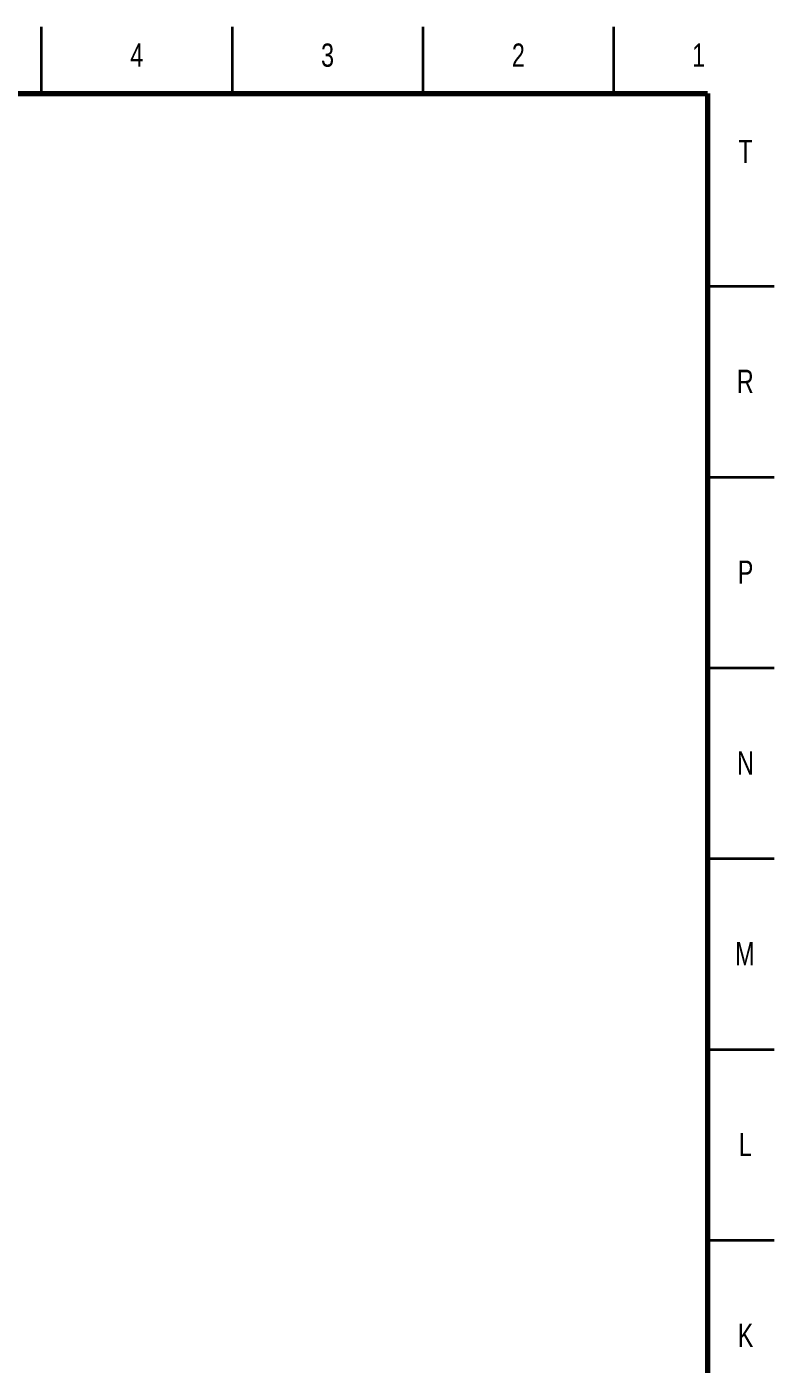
# Model space of a CAD drawing. Header units: millimetres. Extents: x -48 to 1187, y 2 to 839.
# Drawn here: x 990.6 to 1186.5, y 488 to 838.5 of the extents above; entities that cross this region are included whole.
import ezdxf

# ---------------------------------------------------------------- set-up
doc = ezdxf.new("R2010")
doc.units = ezdxf.units.MM
doc.styles.add('SLDTEXTSTYLE0', font='TXT', dxfattribs={"width": 0.75})

msp = doc.modelspace()

# ---------------------------------------------------------------- linework, layer by layer
at = {"color": 7, "linetype": 'Continuous', "lineweight": 35}
for p, q in [((994.5, 821), (994.5, 838.5)), ((1044.5, 821), (1044.5, 838.5)), ((1094.5, 821), (1094.5, 838.5)), ((1144.5, 821), (1144.5, 838.5)), ((1169, 770.5), (1186.5, 770.5)), ((1169, 720.5), (1186.5, 720.5)), ((1169, 670.5), (1186.5, 670.5)), ((1169, 620.5), (1186.5, 620.5)), ((1169, 570.5), (1186.5, 570.5)), ((1169, 520.5), (1186.5, 520.5))]:
    msp.add_line(p, q, dxfattribs=at)
at = {"color": 7, "linetype": 'Continuous', "lineweight": 70}
for p, q in [((20, 821), (1169, 821)), ((1169, 821), (1169, 20))]:
    msp.add_line(p, q, dxfattribs=at)

# ---------------------------------------------------------------- texts
at = {"color": 7, "linetype": 'Continuous', "lineweight": 0, "char_height": 6.096, "attachment_point": 2, "style": 'SLDTEXTSTYLE0'}
for s, insert in [('4', (1019.438617, 834.11369)), ('3', (1069.438617, 834.11369)), ('2', (1119.438617, 834.11369)), ('1', (1166.688617, 834.11369)), ('T', (1178.983067, 808.86369)), ('R', (1178.913217, 748.61369)), ('P', (1178.976717, 698.61369)), ('N', (1178.947083, 648.61369)), ('M', (1178.79045, 598.61369)), ('L', (1178.934383, 548.61369)), ('K', (1178.98095, 498.61369))]:
    msp.add_mtext(s, dxfattribs=dict(at, insert=insert))

doc.saveas('drawing.dxf')
